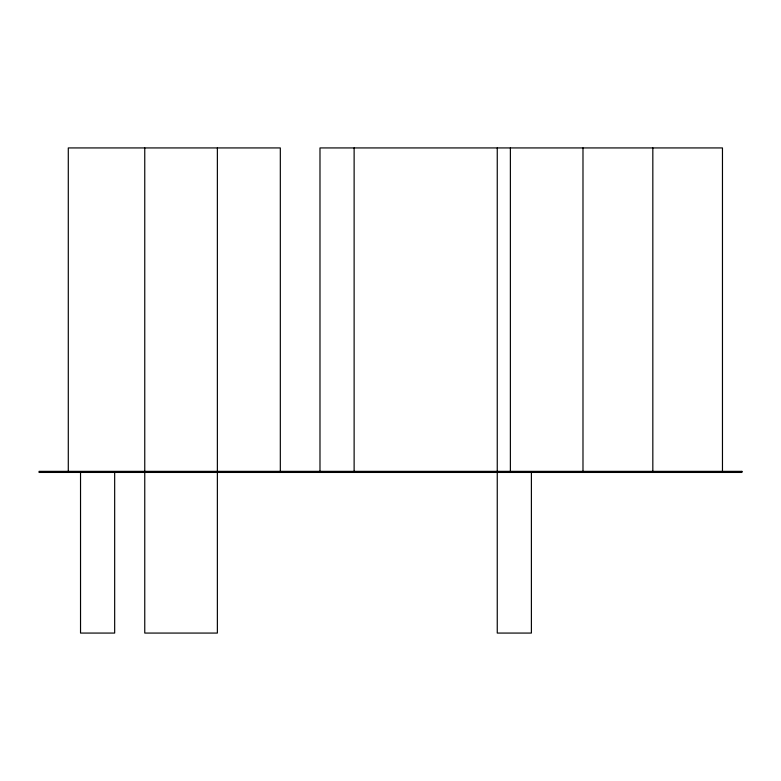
<?xml version="1.0" encoding="UTF-8"?>
<svg xmlns="http://www.w3.org/2000/svg" width="781" height="781" viewBox="0 0 781 781"><rect width="100%" height="100%" fill="white"/><g stroke="black" fill="none" stroke-linecap="round" stroke-linejoin="round"><path stroke-width="1.17" d="M722.464 471.353L722.464 147.931L319.985 147.931L319.985 471.353M652.828 147.931L652.828 471.353M582.987 147.931L582.987 471.353M531.392 472.163L531.392 633.069L497.253 633.069L497.253 147.931M510.374 147.931L510.374 471.353M354.125 147.931L354.125 471.353M280.32 471.353L280.32 147.931L68.289 147.931L68.289 471.353M217.372 147.931L217.372 633.069L144.758 633.069L144.758 147.931M114.67 472.163L114.67 633.069L80.531 633.069L80.531 472.163M741.95 471.353L39.05 471.353L39.05 472.437L741.95 472.437L741.95 471.353"/></g></svg>
